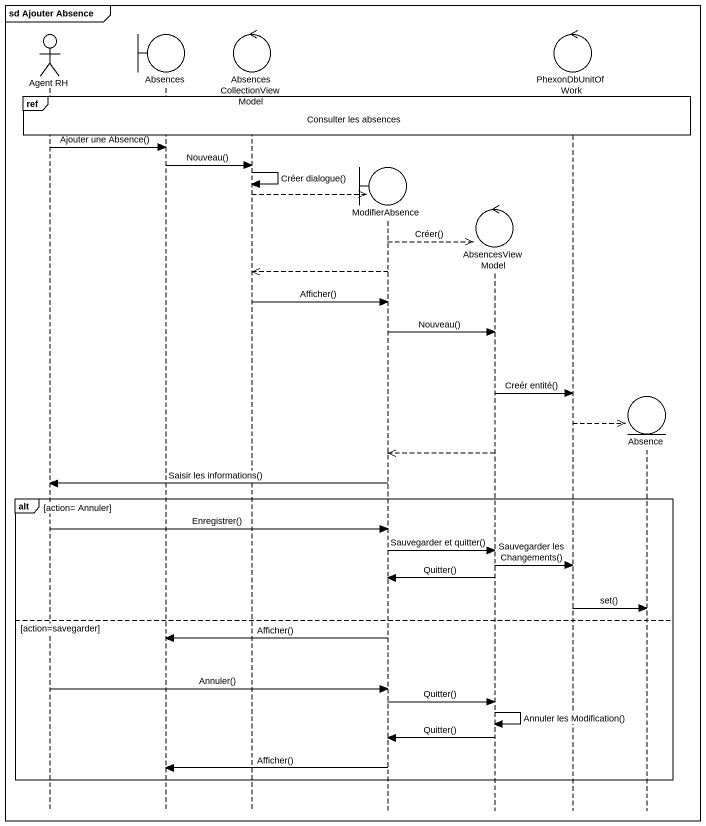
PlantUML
@startuml
mainframe sd Ajouter Absence
hide footbox
actor "Agent RH" as Agent_RH
boundary Absences
control AbsencesCollectionViewModel
boundary ModifierAbsence
control AbsencesViewModel
control PhexonDbUnitOfWork
entity Absence

ref over Agent_RH, Absences, AbsencesCollectionViewModel, ModifierAbsence, AbsencesViewModel, PhexonDbUnitOfWork, Absence : Consulter les absences
Agent_RH -> Absences : Ajouter une Absence()
Absences -> AbsencesCollectionViewModel : Nouveau()
AbsencesCollectionViewModel -> AbsencesCollectionViewModel : Créer dialogue()
AbsencesCollectionViewModel -->> ModifierAbsence **
ModifierAbsence -->> AbsencesViewModel ** : Créer()
ModifierAbsence -->> AbsencesCollectionViewModel
AbsencesCollectionViewModel -> ModifierAbsence : Afficher()
ModifierAbsence -> AbsencesViewModel : Nouveau()
AbsencesViewModel -> PhexonDbUnitOfWork : Creér entité()
PhexonDbUnitOfWork -->> Absence **
AbsencesViewModel -->> ModifierAbsence
ModifierAbsence -> Agent_RH : Saisir les informations()
alt action= Annuler
  Agent_RH -> ModifierAbsence : Enregistrer()
  ModifierAbsence -> AbsencesViewModel : Sauvegarder et quitter()
  AbsencesViewModel -> PhexonDbUnitOfWork : Sauvegarder les Changements()
  AbsencesViewModel -> ModifierAbsence : Quitter()
  PhexonDbUnitOfWork -> Absence : set()
else action=savegarder
  ModifierAbsence -> Absences : Afficher()
  Agent_RH -> ModifierAbsence : Annuler()
  ModifierAbsence -> AbsencesViewModel : Quitter()
  AbsencesViewModel -> AbsencesViewModel : Annuler les Modification()
  AbsencesViewModel -> ModifierAbsence : Quitter()
  ModifierAbsence -> Absences : Afficher()
end
@enduml
